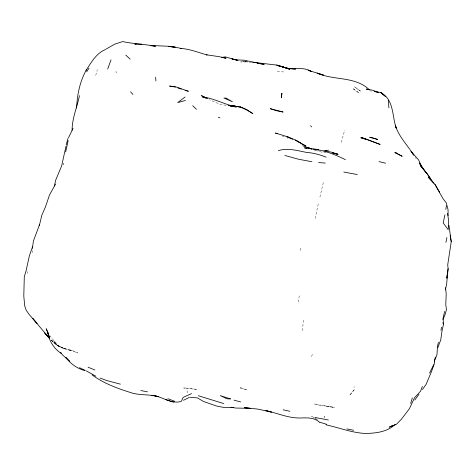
<?xml version="1.0" encoding="UTF-8"?>
<svg xmlns="http://www.w3.org/2000/svg" width="475" height="475" viewBox="0 0 475 475"><rect width="100%" height="100%" fill="white"/><g stroke="black" fill="none" stroke-linecap="round" stroke-linejoin="round"><path stroke-width="0.36" stroke-dasharray="2.38 1.78" d="M324.14 417.115L324.146 416.308L324.312 419.603M354.035 389.999L349.505 395.473L354.035 389.999L354.095 386.573M32.211 252.724L32.324 250.515M302.444 330.748L303.436 319.693M240.629 388.14L240.51 387.57L240.629 388.14L247.315 389.922L240.659 387.731M298.098 302.124L299.286 295.824M300.402 250.438L301.002 247.534M318.268 204.013L315.174 218.399M319.918 197.03L323.493 181.747M341.371 142.393L344.648 130.12M95.742 75.317L97.286 69.754M311.606 356.612L312.764 353.014M358.441 92.53L352.551 88.261L358.441 92.53L360.175 91.153M245.896 61.732L240.724 61.94L247.938 61.94L242.476 60.99L253.24 63.056M277.252 71.363L283.949 71.986M326.165 152.76L322.157 152.273L314.337 150.047M332.928 407.045L319.449 405.211L314.1 403.898L334.353 407.532L326.242 406.297M226.201 105.343L220.103 104.316L209.374 99.72M318.387 150.765L319.74 151.008M63.656 348.353L71.392 350.627C64.083 349.149 56.887 346.364 51.876 340.599M314.492 150.183L315.899 150.563M71.392 350.627L70.437 350.348L77.811 352.967C71.137 349.089 62.771 349.25 56.472 344.684L58.478 346.21M282.293 135.963L284.204 136.705M286.757 137.697L288.034 138.189M370.067 90.749L371.343 91.319M313.363 417.264L311.57 416.159L313.945 417.561M315.756 418.736L317.549 419.841M314.545 417.935L317.543 419.823M56.472 344.684L59.648 346.887L53.877 340.652L55.171 342.303L49.762 335.57M51.146 340.076L56.774 344.678L51.092 340.041M52.28 341.05L57.368 345.343L64.796 348.893L57.368 345.343L52.422 341.074M415.316 157.326L416.171 158.513M187.019 390.634L187.536 393.033M27.081 271.433L27.229 273.446M185.06 387.998L183.683 388.033L190.623 388.598L197.345 389.767L192.013 388.526L185.06 387.998M359.729 90.523L354.374 86.723L360.353 91.022L359.729 90.523"/><path stroke-width="0.71" d="M448.394 228.659L448.465 219.486L447.563 213.37M76.582 107.985C77.241 94.65 79.83 81.379 86.48 69.7M32.437 248.306L33.398 241.051L39.603 224.378M448.976 225.53L451.25 241.668L447.717 264.789L448.109 268.678L446.631 284.109L445.413 289.827M448.109 268.678L446.791 278.19L447.313 274.479M72.075 130.281C72.147 118.198 77.051 107.213 79.479 95.617M445.841 209.362L446.381 205.693M39.312 225.714L41.883 215.044L45.374 207.076L49.572 194.833L55.575 184.068M440.937 330.297L441.512 327.192M63.312 164.516L63.484 163.643M68.133 140.677L65.675 151.935M434.34 361.819L435.278 357.188M445.906 242.393L446.916 237.536M54.423 185.98L55.634 180.263L61.619 166.024L65.978 146.27M444.921 214.813L443.187 222.929L448.269 229.787M443.098 318.369L444.588 311.475M437.232 347.415L438.401 342.327M66.227 144.887L67.996 138.391M410.673 403.447L412.348 397.842M110.984 59.82L107.718 68.97M422.334 386.448L420.613 391.121L414.503 397.795L409.391 408.732L401.476 419.14L396.583 424.163L389.274 427.162L392.985 425.202M432.125 369.687L434.209 364.135L434.637 360.4L436.935 354.884L437.327 349.012L440.741 339.892L442.077 330.38L443.448 324.692L443.151 318.689M432.042 370.191L426.152 384.275L422.453 389.53M32.508 246.834L29.325 255.995L26.012 271.082L24.29 276.705L23.797 296.139L24.747 306.078L26.178 310.163L29.213 314.545L36.593 322.893M181.367 401.387L183.136 397.385L191.573 393.609M442.878 319.449L444.885 315.198L446.452 309.546L445.782 304.695L446.209 293.793L445.532 287.719M68.507 137.738L73.079 128.333M429.572 373.023L433.717 364.681M86.688 71.743L89.051 68.05M85.999 70.431C91.295 62.445 96.146 53.307 105.545 49.489M414.806 399.986L418.986 394.25M395.164 424.454C387.184 432.018 375.654 433.331 365.127 433.438C351.779 432.772 339.013 427.619 325.969 424.822M185.078 97.007L177.686 102.594L185.428 100.451M106.067 49.079L114.837 44.11L122.704 41.562C133.558 43.985 144.572 44.151 155.497 46.253L150.611 45.653M183.463 400.282L189.086 397.522M221.712 57.451L225.102 56.858L237.975 60.456L231.895 58.947L237.049 59.933L244.085 60.182L264.171 64.404L257.397 63.252M278.35 150.599C287.69 147.743 297.071 150.563 306.274 152.356C313.126 152.885 319.823 154.595 326.177 157.195M323.796 150.848L328.528 150.153M92.12 374.906C103.431 383.248 116.785 388.188 130.079 392.386C139.133 395.651 148.984 394.018 158.175 396.607L151.448 395.301C161.625 395.912 170.341 404.278 180.785 401.535M141.882 44.205L134.811 44.086L136.165 44.122M287.749 68.566C295.753 69.13 304.024 66.874 311.291 71.505L308.144 70.134M223.951 58.039L226.088 58.158L219.408 56.709L206.334 54.767L207.076 54.952C198.307 52.493 189.757 48.955 180.565 48.408L181.319 48.498L174.568 46.983L168.536 46.407M290.605 68.756L295.598 69.089L288.693 68.388L282.067 66.749L289.786 69.142L276.818 65.099L252.736 62.231M150.492 45.487L168.352 46.253L175.168 47.257L168.595 46.437M230.286 105.771L235.167 106.103L241.882 107.445L246.911 109.85L252.902 113.632L245.729 109.208M318.606 162.569L325.298 163.044M258.038 63.573L260.098 63.727M228.261 105.563L235.167 106.103L228.647 105.551L236.265 107.023C224.711 104.542 214.273 98.355 202.344 96.888L205.633 98.016M333.83 153.496L337.298 153.787L332.672 152.926M189.786 397.266L197.452 397.907L203.508 401.47L216.392 405.983L223.113 407.318L233.742 407.598L231.687 407.33M230.322 105.842L233.071 106.151M318.588 149.56L304.416 147.856L307.01 148.384M235.131 106.4L240.617 107.095L240.053 106.946L246.887 109.85M312.96 149.162C324.419 150.148 335.154 154.708 345.42 159.636M230.993 407.295L235.748 408.043L250.396 408.358L244.352 407.627L258.127 409.147L271.468 412.128L265.852 410.572C277.109 413.102 287.892 418.024 299.6 418.018C306.494 417.798 314.183 417.21 319.604 422.299M311.897 161.732L298.425 159.214L284.881 155.462M175.435 87.073L169.539 86.04L176.261 86.984L188.409 91.289L185.137 90.321M357.283 174.539L343.817 172.063M314.889 417.442L328.362 419.983M140.76 390.557L147.493 391.822M346.875 428.901L353.614 430.261M283.136 409.812L289.881 411.291M325.322 150.824L331.995 152.303L338.117 154.506L332.702 153.045M277.424 65.621L282.993 66.975M379.026 161.589L385.652 163.234M120.395 384.15L106.863 380.594L100.053 378.058M377.643 92.358L374.068 91.384L380.831 92.554C393.965 99.578 392.059 115.769 396.126 127.995M233.926 400.116L240.7 401.963M309.35 70.674L323.439 75.044L317.11 73.12C334.216 80.738 355.3 75.941 369.598 90.013M395.984 152.908L394.814 152.564L402.194 156.293L395.984 152.908L396.993 153.377M319.835 422.228L326.616 424.306M223.773 403.59L198.36 395.723M165.941 399.635L173.482 402.188M178.006 87.982L181.224 89.122M84.924 370.577C77.134 368.63 70.573 363.767 65.787 357.426L69.403 361.083L62.7 355.074L60.699 352.652L61.738 353.709C54.269 349.19 49.341 341.377 47.85 332.85L49.542 337.624L46.212 328.73L48.266 333.218M311.351 148.948L309.094 148.117M302.735 145.819L311.422 149.002M218.316 117.224L219.949 117.812M167.883 398.685L174.699 401.298M378.456 92.417L372.97 90.309L366.237 89.027L367.513 89.597M307.99 147.458L311.796 149.013M88.089 367.205L94.917 370.037M277.228 133.808L275.346 133.012C283.884 135.66 292.743 137.976 300.342 142.85L295.296 140.054L305.983 146.045L300.788 143.397M79.456 367.686L85.203 370.381M207.646 98.616L201.418 95.635L206.281 98.212M292.683 139.329L287.137 136.598L289.507 137.97M95.813 376.188L86.308 370.933M385.332 96.562L380.831 92.554L383.521 95.042M125.75 55.076L130.162 59.155M192.69 105.735L196.484 109.309M448.115 215.608L448.038 209.641L446.209 202.694L443.157 198.966L434.922 184.324L428.48 177.436L433.74 183.249L426.924 173.458L420.678 165.917L426.485 173.167L419.223 162.978L422.726 168.649M49.602 338.521L32.579 318.292L37.115 323.451M46.722 335.225L44.769 333.005L49.62 338.521M130.572 91.782L132.875 94.448M310.579 125.732L311.6 126.92M116.072 71.856L116.387 72.277M413.167 154.345L411.023 151.371L418.416 159.671L422.358 167.794M409.753 149.292C404.308 141.651 397.943 134.383 395.354 125.145L396.085 127.929M426.924 173.458L430.902 179.277M410.127 149.779L413.885 155.325M439.731 192.375L434.922 184.324M442.878 322.673L443.258 324.021M450.098 235.499L451.25 241.668M388.307 100.558L388.894 107.825M155.652 77.211L155.913 80.952M281.883 93.314L281.378 97.785L281.883 93.314M230.458 398.899L226.997 398.828L220.341 395.633L230.458 398.899M226.213 98.2L223.903 97.975L232.352 101.739L226.213 98.2M371.082 137.435L369.669 137.257L377.637 139.43L371.082 137.435M282.981 112.017L276.242 110.639L270.228 108.674L282.981 112.017M367.466 139.626L360.899 137.786L366.54 139.389L361.065 137.322L380.16 144.436L367.466 139.626M284.608 67.426L276.818 65.099L289.827 69.178L284.608 67.426"/></g></svg>
